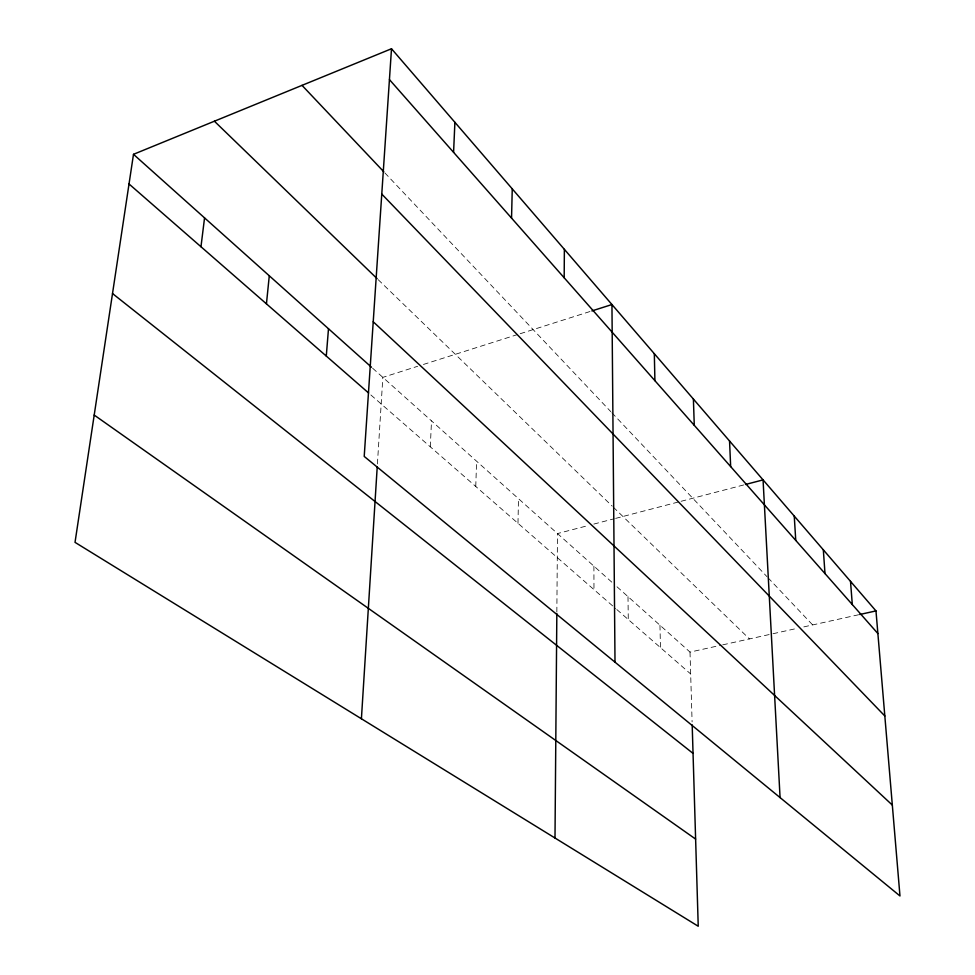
<?xml version="1.0" encoding="UTF-8"?>
<svg xmlns="http://www.w3.org/2000/svg" width="975" height="975" viewBox="0 0 975 975"><rect width="100%" height="100%" fill="white"/><g stroke="black" fill="none" stroke-linecap="round" stroke-linejoin="round"><path stroke-width="0.73" stroke-dasharray="4.88 3.66" d="M556.847 612.032L557.481 533.569L588.023 525.598M517.981 523.307L518.481 498.676M475.763 486.476L476.592 461.212M430.292 446.806L431.511 420.883M377.41 463.978L382.846 377.362L417.641 366.295M423.43 364.455L518.737 334.169M520.187 333.718L590.46 311.378M593.836 524.075L614.189 518.761M615.639 518.383L679.672 501.662M681.123 501.284L744.023 484.867M617.004 586.792L690.007 652.092L721.22 645.182M722.707 644.853L771.505 634.043M772.98 633.726L796.49 628.509M803.839 626.888L859.779 614.494M370.878 394.972L615.7 608.558M616.846 609.558L690.666 673.957M372.657 368.245L612.605 582.867M378.178 279.679L612.239 506.159M613.312 507.183L749.458 638.93M384.857 172.892L610.813 411.657M611.849 412.742L767.008 576.688M768.032 577.785L812.662 624.938M690.007 652.092L692.104 721.914M659.965 625.231L660.453 647.595M627.997 596.627L628.278 619.539M593.909 566.146L593.97 589.595"/><path stroke-width="1.46" d="M564.184 277.79L564.367 249.344M554.994 838.013L556.835 613.543M511.546 218.095L512.253 188.858M453.582 152.356L454.898 122.314M361.408 718.758L377.215 466.988M391.499 48.75L364.211 456.422L899.974 895.952L875.977 610.911L391.499 48.75L133.49 154.318L75.026 542.356L698.234 926.25L692.189 724.912M326.284 356.058L328.49 328.733M266.443 303.859L269.283 275.779M200.972 246.736L204.555 217.888M591.898 310.928L611.947 304.553L615.006 662.159M745.485 484.477L763.059 479.895L780.073 797.587M859.779 614.494L875.977 610.911M94.197 415.058L695.614 839.085M112.515 293.548L693.042 753.395M129.017 183.97L368.599 392.974M133.49 154.318L371.524 367.234M373.23 321.774L892.332 805.082M214.402 121.217L377.106 278.643M381.773 194.074L884.825 715.979M302.018 85.361L383.821 171.795M389.439 79.609L877.878 633.555M850.505 581.368L852.308 604.561M823.327 549.827L824.996 573.58M794.247 516.08L795.758 540.43M729.544 440.992L730.665 466.598M693.396 399.055L694.273 425.332M654.322 353.718L654.908 380.689"/></g></svg>
